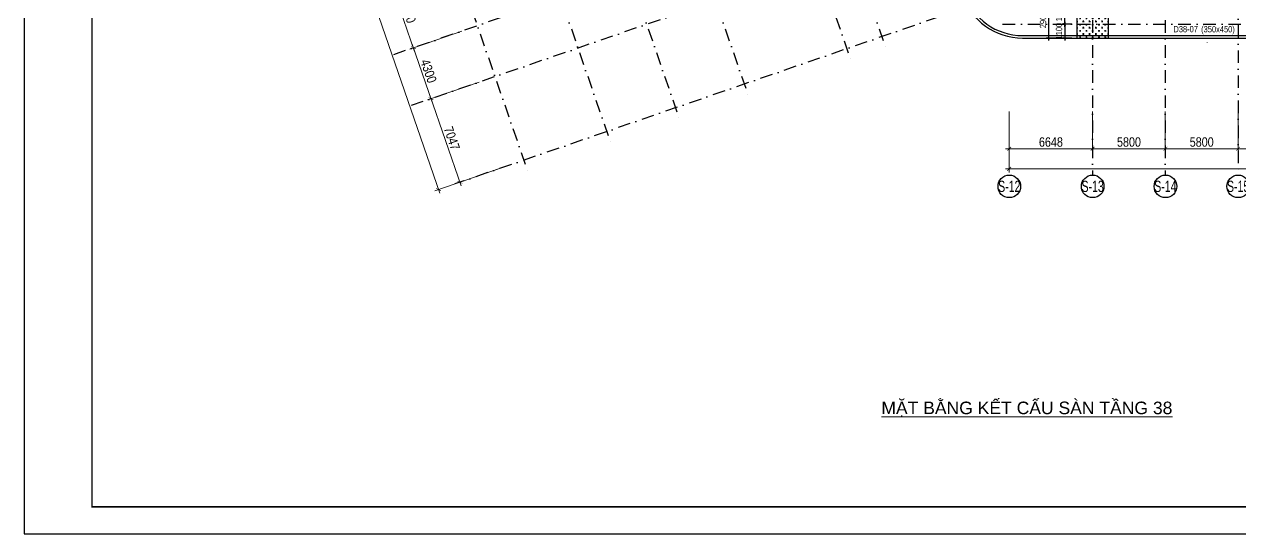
# Model space of a CAD drawing. Header units: millimetres. Extents: x -159515 to 1327256, y -225156 to 138737.
# Drawn here: x 789237 to 886155, y -72704 to -32064 of the extents above; entities that cross this region are included whole.
import ezdxf
from ezdxf.enums import TextEntityAlignment as Align

# ---------------------------------------------------------------- set-up
doc = ezdxf.new("R2010")
doc.units = ezdxf.units.MM
doc.header["$MEASUREMENT"] = 0
doc.linetypes.add('DASHDOT', pattern=[1, 0.5, -0.25, 0, -0.25])
for name, color, linetype in [('AUDIT_I_220807103235-17', 50, 'Continuous'), ('ccu11-Dim', 8, 'Continuous'), ('ccu12-Text', 31, 'Continuous'), ('KC2-DIM', 251, 'Continuous'), ('KC2-HATCH', 252, 'Continuous'), ('KT-Dim', 8, 'Continuous'), ('KT-Luoi truc South Tower', 8, 'DASHDOT'), ('Xref_ST_MBDV Cot vach 30.7.2022|Xref_ST_MBDV Cot vach 30.7.2022|Xref_ST_MBDV Cot vach 30.7.2022|Xref_ST_MBDV Cot vach 30.7.2022|A-GRID-SYM', 50, 'Continuous')]:
    doc.layers.add(name, color=color, linetype=linetype)
for name, color, linetype, lineweight in [('ccu12-Tencaukien', 9, 'Continuous', 15), ('KT-Kich thuoc', 159, 'Continuous', 18), ('KT-Net thay', 7, 'Continuous', 15), ('Xref_ST_MBDV Cot vach 30.7.2022|Xref_ST_MBDV Cot vach 30.7.2022|Xref_ST_MBDV Cot vach 30.7.2022|Xref_ST_MBDV Cot vach 30.7.2022|ccu12-Tencaukien', 9, 'Continuous', 15)]:
    doc.layers.add(name, color=color, linetype=linetype, lineweight=lineweight)
doc.styles.add('Arial', font='arial.ttf', dxfattribs={"width": 0.7})
doc.styles.add('Arial Narrow', font='ARIALN.TTF')
doc.styles.add('HBA-Text', font='GOTHIC.TTF')
doc.dimstyles.new('ccu12-200', dxfattribs={"dimscale": 200, "dimtxt": 2.5, "dimasz": 1, "dimexe": 1, "dimexo": 2, "dimgap": 1, "dimtad": 1, "dimdec": 0, "dimrnd": 5, "dimdsep": 46, "dimtxsty": 'Arial Narrow', "dimblk": 'ARCHTICK', "dimcen": -1, "dimdle": 1, "dimclrd": 256, "dimclre": 256, "dimclrt": 3, "dimadec": 0, "dimazin": 2, "dimtfac": 0.1, "dimtdec": 0, "dimtmove": 0, "dimatfit": 1, "dimldrblk": 'ARCHTICK', "dimfxl": 1, "dimtvp": 0.833333, "dimtolj": 1, "dimtzin": 12, "dimarcsym": 0})
doc.dimstyles.new('CCU_1-300', dxfattribs={"dimscale": 300, "dimtxt": 2.5, "dimasz": 1, "dimexe": 1, "dimexo": 2, "dimgap": 0.5, "dimtad": 1, "dimdec": 0, "dimdsep": 46, "dimtxsty": 'Arial Narrow', "dimblk": 'ARCHTICK', "dimcen": -1, "dimdle": 1, "dimclrd": 256, "dimclre": 256, "dimclrt": 3, "dimadec": 0, "dimazin": 2, "dimtfac": 0.1, "dimtdec": 0, "dimtix": 1, "dimtmove": 2, "dimatfit": 1, "dimfxl": 1, "dimtvp": 0.833333, "dimtolj": 1, "dimtzin": 12, "dimarcsym": 0})

# ---------------------------------------------------------------- blocks, each defined once
blk = doc.blocks.new('_ArchTick')
at = {"color": 0, "const_width": 0.15}
blk.add_lwpolyline([(-0.5, -0.5), (0.5, 0.5)], dxfattribs=at)
blk = doc.blocks.new('*D427')
at = {"layer": 'Defpoints', "color": 0, "transparency": 16777216}
for p in [(-52171, 1204), (-6323, 1204), (-6323, -3959)]:
    blk.add_point(p, dxfattribs=at)
at = {"layer": 'KT-Kich thuoc', "lineweight": -2, "transparency": 16777216}
for p, q in [((-52171, 604), (-52171, -4259)), ((-6323, 604), (-6323, -4259)), ((-52471, -3959), (-6023, -3959))]:
    blk.add_line(p, q, dxfattribs=at)
at = {"layer": 'KT-Kich thuoc', "lineweight": -2, "transparency": 16777216, "xscale": 300, "yscale": 300, "zscale": 300, "rotation": 180}
blk.add_blockref('_ArchTick', (-52171, -3959), dxfattribs=at)
at = {"layer": 'KT-Kich thuoc', "lineweight": -2, "transparency": 16777216, "xscale": 300, "yscale": 300, "zscale": 300}
blk.add_blockref('_ArchTick', (-6323, -3959), dxfattribs=at)
at = {"layer": 'KT-Kich thuoc', "color": 3, "transparency": 16777216, "insert": (-29247, -3426), "char_height": 750, "attachment_point": 5, "style": 'Arial Narrow'}
blk.add_mtext('\\A1;45848', dxfattribs=at)
blk = doc.blocks.new('*D429')
at = {"layer": 'Defpoints', "color": 0, "transparency": 16777216}
for p in [(-52171, 1204), (-45523, 1204, 0), (-45523, -2359)]:
    blk.add_point(p, dxfattribs=at)
at = {"layer": 'KT-Kich thuoc', "lineweight": -2, "transparency": 16777216}
for p, q in [((-52171, 604), (-52171, -2659)), ((-45523, 604), (-45523, -2659)), ((-52471, -2359), (-45223, -2359))]:
    blk.add_line(p, q, dxfattribs=at)
at = {"layer": 'KT-Kich thuoc', "lineweight": -2, "transparency": 16777216, "xscale": 300, "yscale": 300, "zscale": 300, "rotation": 180}
blk.add_blockref('_ArchTick', (-52171, -2359), dxfattribs=at)
at = {"layer": 'KT-Kich thuoc', "lineweight": -2, "transparency": 16777216, "xscale": 300, "yscale": 300, "zscale": 300}
blk.add_blockref('_ArchTick', (-45523, -2359), dxfattribs=at)
at = {"layer": 'KT-Kich thuoc', "color": 3, "transparency": 16777216, "insert": (-48847, -1826), "char_height": 750, "attachment_point": 5, "style": 'Arial Narrow'}
blk.add_mtext('\\A1;6648', dxfattribs=at)
blk = doc.blocks.new('*D430')
at = {"layer": 'Defpoints', "color": 0, "transparency": 16777216}
for p in [(-110864, 40661, 0), (-91942, -3636), (-97678, -5616)]:
    blk.add_point(p, dxfattribs=at)
at = {"layer": 'KT-Kich thuoc', "lineweight": -2, "transparency": 16777216}
for p, q in [((-111431, 40465), (-113642, 39702)), ((-113456, 40083), (-97581, -5900)), ((-92509, -3831), (-97962, -5714))]:
    blk.add_line(p, q, dxfattribs=at)
at = {"layer": 'KT-Kich thuoc', "lineweight": -2, "transparency": 16777216, "xscale": 300, "yscale": 300, "zscale": 300}
for p, rotation in [((-113358, 39800), 109.0471379637702), ((-97678, -5616), 289.0471379637702)]:
    blk.add_blockref('_ArchTick', p, dxfattribs=dict(at, rotation=rotation))
at = {"layer": 'KT-Kich thuoc', "color": 3, "transparency": 16777216, "insert": (-105015, 17266), "char_height": 750, "attachment_point": 5, "rotation": 289.04714, "style": 'Arial Narrow'}
blk.add_mtext('\\A1;48047', dxfattribs=at)
blk = doc.blocks.new('*D433')
at = {"layer": 'Defpoints', "color": 0, "transparency": 16777216}
for p in [(-97162, 12702, 0), (-95267, 7220, 0), (-99682, 5696)]:
    blk.add_point(p, dxfattribs=at)
at = {"layer": 'KT-Kich thuoc', "lineweight": -2, "transparency": 16777216}
for p, q in [((-97729, 12506), (-101858, 11080)), ((-101673, 11462), (-99584, 5412)), ((-95834, 7024), (-99966, 5598))]:
    blk.add_line(p, q, dxfattribs=at)
at = {"layer": 'KT-Kich thuoc', "lineweight": -2, "transparency": 16777216, "xscale": 300, "yscale": 300, "zscale": 300}
for p, rotation in [((-101575, 11178), 109.0471379637702), ((-99682, 5696), 289.0471379637702)]:
    blk.add_blockref('_ArchTick', p, dxfattribs=dict(at, rotation=rotation))
at = {"layer": 'KT-Kich thuoc', "color": 3, "transparency": 16777216, "insert": (-100125, 8611), "char_height": 750, "attachment_point": 5, "rotation": 289.04714, "style": 'Arial Narrow'}
blk.add_mtext('\\A1;5800', dxfattribs=at)
blk = doc.blocks.new('*D434')
at = {"layer": 'Defpoints', "color": 0, "transparency": 16777216}
for p in [(-95267, 7220, 0), (-93864, 3156, 0), (-98277, 1632)]:
    blk.add_point(p, dxfattribs=at)
at = {"layer": 'KT-Kich thuoc', "lineweight": -2, "transparency": 16777216}
for p, q in [((-95834, 7024), (-99963, 5599)), ((-99778, 5980), (-98179, 1348)), ((-94431, 2960), (-98560, 1534))]:
    blk.add_line(p, q, dxfattribs=at)
at = {"layer": 'KT-Kich thuoc', "lineweight": -2, "transparency": 16777216, "xscale": 300, "yscale": 300, "zscale": 300}
for p, rotation in [((-99680, 5697), 109.0471379637702), ((-98277, 1632), 289.0471379637702)]:
    blk.add_blockref('_ArchTick', p, dxfattribs=dict(at, rotation=rotation))
at = {"layer": 'KT-Kich thuoc', "color": 3, "transparency": 16777216, "insert": (-98475, 3838), "char_height": 750, "attachment_point": 5, "rotation": 289.04714, "style": 'Arial Narrow'}
blk.add_mtext('\\A1;4300', dxfattribs=at)
blk = doc.blocks.new('*D435')
at = {"layer": 'Defpoints', "color": 0, "transparency": 16777216}
for p in [(-93864, 3156, 0), (-91564, -3505, 0), (-95977, -5029)]:
    blk.add_point(p, dxfattribs=at)
at = {"layer": 'KT-Kich thuoc', "lineweight": -2, "transparency": 16777216}
for p, q in [((-94431, 2960), (-98560, 1534)), ((-98375, 1916), (-95879, -5312)), ((-92131, -3701), (-96261, -5127))]:
    blk.add_line(p, q, dxfattribs=at)
at = {"layer": 'KT-Kich thuoc', "lineweight": -2, "transparency": 16777216, "xscale": 300, "yscale": 300, "zscale": 300}
for p, rotation in [((-98277, 1632), 109.0471379637702), ((-95977, -5029), 289.0471379637702)]:
    blk.add_blockref('_ArchTick', p, dxfattribs=dict(at, rotation=rotation))
at = {"layer": 'KT-Kich thuoc', "color": 3, "transparency": 16777216, "insert": (-96623, -1524), "char_height": 750, "attachment_point": 5, "rotation": 289.04714, "style": 'Arial Narrow'}
blk.add_mtext('\\A1;7047', dxfattribs=at)
blk = doc.blocks.new('*D411')
at = {"layer": 'Defpoints', "color": 0, "transparency": 16777216}
for p in [(-45523, 1204, 0), (-39723, 1204), (-39723, -2359)]:
    blk.add_point(p, dxfattribs=at)
at = {"layer": 'KT-Kich thuoc', "lineweight": -2, "transparency": 16777216}
for p, q in [((-45523, 604), (-45523, -2659)), ((-39723, 604), (-39723, -2659)), ((-45823, -2359), (-39423, -2359))]:
    blk.add_line(p, q, dxfattribs=at)
at = {"layer": 'KT-Kich thuoc', "lineweight": -2, "transparency": 16777216, "xscale": 300, "yscale": 300, "zscale": 300, "rotation": 180}
blk.add_blockref('_ArchTick', (-45523, -2359), dxfattribs=at)
at = {"layer": 'KT-Kich thuoc', "lineweight": -2, "transparency": 16777216, "xscale": 300, "yscale": 300, "zscale": 300}
blk.add_blockref('_ArchTick', (-39723, -2359), dxfattribs=at)
at = {"layer": 'KT-Kich thuoc', "color": 3, "transparency": 16777216, "insert": (-42623, -1826), "char_height": 750, "attachment_point": 5, "style": 'Arial Narrow'}
blk.add_mtext('\\A1;5800', dxfattribs=at)
blk = doc.blocks.new('*D412')
at = {"layer": 'Defpoints', "color": 0, "transparency": 16777216}
for p in [(-39723, 1204), (-33923, 1204), (-33923, -2359)]:
    blk.add_point(p, dxfattribs=at)
at = {"layer": 'KT-Kich thuoc', "lineweight": -2, "transparency": 16777216}
for p, q in [((-39723, 604), (-39723, -2659)), ((-33923, 604), (-33923, -2659)), ((-40023, -2359), (-33623, -2359))]:
    blk.add_line(p, q, dxfattribs=at)
at = {"layer": 'KT-Kich thuoc', "lineweight": -2, "transparency": 16777216, "xscale": 300, "yscale": 300, "zscale": 300, "rotation": 180}
blk.add_blockref('_ArchTick', (-39723, -2359), dxfattribs=at)
at = {"layer": 'KT-Kich thuoc', "lineweight": -2, "transparency": 16777216, "xscale": 300, "yscale": 300, "zscale": 300}
blk.add_blockref('_ArchTick', (-33923, -2359), dxfattribs=at)
at = {"layer": 'KT-Kich thuoc', "color": 3, "transparency": 16777216, "insert": (-36823, -1826), "char_height": 750, "attachment_point": 5, "style": 'Arial Narrow'}
blk.add_mtext('\\A1;5800', dxfattribs=at)
blk = doc.blocks.new('*D413')
at = {"layer": 'Defpoints', "color": 0, "transparency": 16777216}
for p in [(-33923, 1204), (-25223, 1204), (-25223, -2359)]:
    blk.add_point(p, dxfattribs=at)
at = {"layer": 'KT-Kich thuoc', "lineweight": -2, "transparency": 16777216}
for p, q in [((-33923, 604), (-33923, -2659)), ((-25223, 604), (-25223, -2659)), ((-34223, -2359), (-24923, -2359))]:
    blk.add_line(p, q, dxfattribs=at)
at = {"layer": 'KT-Kich thuoc', "lineweight": -2, "transparency": 16777216, "xscale": 300, "yscale": 300, "zscale": 300, "rotation": 180}
blk.add_blockref('_ArchTick', (-33923, -2359), dxfattribs=at)
at = {"layer": 'KT-Kich thuoc', "lineweight": -2, "transparency": 16777216, "xscale": 300, "yscale": 300, "zscale": 300}
blk.add_blockref('_ArchTick', (-25223, -2359), dxfattribs=at)
at = {"layer": 'KT-Kich thuoc', "color": 3, "transparency": 16777216, "insert": (-29573, -1826), "char_height": 750, "attachment_point": 5, "style": 'Arial Narrow'}
blk.add_mtext('\\A1;8700', dxfattribs=at)
blk = doc.blocks.new('GRID-SYM-flat-73')
at = {"layer": 'Xref_ST_MBDV Cot vach 30.7.2022|Xref_ST_MBDV Cot vach 30.7.2022|Xref_ST_MBDV Cot vach 30.7.2022|Xref_ST_MBDV Cot vach 30.7.2022|A-GRID-SYM'}
blk.add_circle((0, 0, 0), 900, dxfattribs=at)
at = {"layer": 'Xref_ST_MBDV Cot vach 30.7.2022|Xref_ST_MBDV Cot vach 30.7.2022|Xref_ST_MBDV Cot vach 30.7.2022|Xref_ST_MBDV Cot vach 30.7.2022|A-GRID-SYM', "style": 'HBA-Text'}
blk.add_attdef('GRID', text='', height=900, rotation=359.63025, dxfattribs=at).set_placement((0, 0, 0), align=Align.MIDDLE_CENTER)
blk = doc.blocks.new('*U192')
at = {"layer": 'ccu12-Tencaukien', "color": 8, "ltscale": 10000}
blk.add_line((361, -155), (354, -155), dxfattribs=at)
at = {"layer": 'ccu12-Text', "color": 2, "style": 'Arial Narrow', "width": 0.8}
blk.add_attdef('SH', text='', height=300, dxfattribs=at).set_placement((276, 6), align=Align.BOTTOM_RIGHT)
at = {"layer": 'ccu12-Text', "color": 31, "style": 'Arial Narrow', "width": 0.8}
for tag, p in [('(', (508, -75)), ('KT', (633, -75)), (')', (963, -75))]:
    blk.add_attdef(tag, text='', height=250, dxfattribs=at).set_placement(p, align=Align.BOTTOM_LEFT)
blk = doc.blocks.new('Khung ten_A1', base_point=(-3406704, 253379))
at = {"layer": 'Defpoints', "color": 1}
blk.add_lwpolyline([(84100, 0), (84100, 59471), (0, 59471), (0, 0)], close=True, dxfattribs=at)
at = {"layer": 'KT-Net thay', "const_width": 60}
blk.add_lwpolyline([(2700, 1071), (83100, 1071), (83100, 58471), (2700, 58471)], close=True, dxfattribs=at)
blk = doc.blocks.new('mbkc-t38')
at = {"layer": 'KC2-HATCH'}
h = blk.add_hatch(dxfattribs=at)
h.set_pattern_fill('CROSS', color=256, scale=1000)
h.set_pattern_definition([(0, (-876875.3, 22163.94), (250, 250), [125, -375]), (90, (-876812.8, 22101.44), (-250, 250), [125, -375])])
h.paths.add_polyline_path([(-3700, -8100), (-1200, -8100), (-1200, -11000), (-3700, -11000)])
blk.add_line((-3700, -8100, 0), (-3700, -11000, 0))
at = {"elevation": 0}
for points in [[(-26286, 27544), (-26287, 27544), (-28875, 34908, 0.338337), (-32749, 36444), (-62185, 26289, 0.459457), (-64225, 21139), (-55456, 6813, 0.279689), (-50490, 5781), (-27772, 13619, 0.204279), (-27706, 13740), (-27482, 14770, -0.275412), (-26755, 15571), (-22342, 17089, -0.414195), (-21181, 16524), (-12852, -7567, 0.319754), (-8032, -11000), (37106, -11000, 0.36531), (42072, -6689, 0.102434), (42063, -5068), (39621, 6403, 0.132611), (38155, 9202, 0.066499), (37024, 10116, 0.137615), (34943, 10700), (9300, 10700)], [(-53502, 5908, 0.161195), (-50556, 5970), (-27901, 13786), (-27678, 14811, -0.274307), (-26816, 15761), (-22407, 17278, -0.414153), (-20992, 16589), (-12663, -7501, 0.319754), (-8032, -10800), (37104, -10800, 0.151467), (39864, -9900, 0.151467)]]:
    blk.add_lwpolyline(points, format="xyb", dxfattribs=at)
at = {"extrusion": (1, 0, 0), "elevation": -1200}
blk.add_lwpolyline([(-8100, 0), (-11000, 0)], dxfattribs=at)
blk = doc.blocks.new('*D569')
at = {"layer": 'Defpoints', "color": 0, "transparency": 16777216}
for p in [(873175, -32064, 0), (872204, -33164), (873175, -33164)]:
    blk.add_point(p, dxfattribs=at)
at = {"layer": 'KC2-DIM', "lineweight": -2, "transparency": 16777216}
for p, q in [((872204, -31864), (872204, -33364)), ((872775, -32064), (872004, -32064)), ((872775, -33164), (872004, -33164))]:
    blk.add_line(p, q, dxfattribs=at)
at = {"layer": 'KC2-DIM', "lineweight": -2, "transparency": 16777216, "xscale": 200, "yscale": 200, "zscale": 200}
for p, rotation in [((872204, -32064), 90), ((872204, -33164), 270)]:
    blk.add_blockref('_ArchTick', p, dxfattribs=dict(at, rotation=rotation))
at = {"layer": 'KC2-DIM', "color": 3, "transparency": 16777216, "insert": (871749, -32614), "char_height": 500, "attachment_point": 5, "rotation": 90, "style": 'Arial Narrow'}
blk.add_mtext('\\A1;1100', dxfattribs=at)
blk = doc.blocks.new('*D570')
at = {"layer": 'Defpoints', "color": 0, "transparency": 16777216}
for p in [(872204, -30264), (873175, -30264, 0), (872775, -32064)]:
    blk.add_point(p, dxfattribs=at)
at = {"layer": 'KC2-DIM', "lineweight": -2, "transparency": 16777216}
for p, q in [((872775, -30264), (872004, -30264)), ((872204, -32264), (872204, -30064)), ((872375, -32064), (872004, -32064))]:
    blk.add_line(p, q, dxfattribs=at)
at = {"layer": 'KC2-DIM', "lineweight": -2, "transparency": 16777216, "xscale": 200, "yscale": 200, "zscale": 200}
for p, rotation in [((872204, -30264), 90), ((872204, -32064), 270)]:
    blk.add_blockref('_ArchTick', p, dxfattribs=dict(at, rotation=rotation))
at = {"layer": 'KC2-DIM', "color": 3, "transparency": 16777216, "insert": (871749, -31164), "char_height": 500, "attachment_point": 5, "rotation": 90, "style": 'Arial Narrow'}
blk.add_mtext('\\A1;1800', dxfattribs=at)
blk = doc.blocks.new('*D571')
at = {"layer": 'Defpoints', "color": 0, "transparency": 16777216}
for p in [(870929, -30264), (872731, -30264), (872731, -33164)]:
    blk.add_point(p, dxfattribs=at)
at = {"layer": 'KC2-DIM', "lineweight": -2, "transparency": 16777216}
for p, q in [((872331, -30264), (870729, -30264)), ((870929, -33364), (870929, -30064)), ((872331, -33164), (870729, -33164))]:
    blk.add_line(p, q, dxfattribs=at)
at = {"layer": 'KC2-DIM', "lineweight": -2, "transparency": 16777216, "xscale": 200, "yscale": 200, "zscale": 200}
for p, rotation in [((870929, -30264), 90), ((870929, -33164), 270)]:
    blk.add_blockref('_ArchTick', p, dxfattribs=dict(at, rotation=rotation))
at = {"layer": 'KC2-DIM', "color": 3, "transparency": 16777216, "insert": (870474, -31714), "char_height": 500, "attachment_point": 5, "rotation": 90, "style": 'Arial Narrow'}
blk.add_mtext('\\A1;2900', dxfattribs=at)
blk = doc.blocks.new('Asix South Tower')
at = {"layer": 'KT-Luoi truc South Tower', "ltscale": 2000}
for p, q in [((-80172.4, 58256.6), (-62007.1, 5641.4)), ((-82960.9, 57293.9), (-64795.6, 4678.7)), ((-91137.3, 54471), (-72972, 1855.8)), ((-96619.8, 52578.2), (-78454.5, -37)), ((-102102.2, 50685.3), (-83937, -1929.8)), ((-108719, 48400.9), (-90553.7, -4214.3)), ((-33923, 33491.9), (-33923, -4459.1)), ((-45523, 29903.8), (-45523, -4459.1)), ((-39723, 29903.8), (-39723, -4459.1)), ((-47391.3, 23749.2), (-101381.4, 5109.2)), ((-45988, 19684.6), (-99978.1, 1044.6)), ((-52170.8, 10095.3), (-96381.5, -5168.4)), ((-52698.1, 7570.4), (10118.8, 7570.4))]:
    blk.add_line(p, q, dxfattribs=at)
at = {"layer": 'KT-Dim'}
ref = blk.add_blockref('GRID-SYM-flat-73', (-52165.7, -5359.1, 0), dxfattribs=dict(at, rotation=0.325197994598278))
ref.add_attrib('GRID', 'S-12', dxfattribs={"layer": 'AUDIT_I_220807103235-17', "height": 900, "style": 'HBA-Text', "width": 0.7}).set_placement((-52165.7, -5359.1, 0), align=Align.MIDDLE_CENTER)
ref = blk.add_blockref('GRID-SYM-flat-73', (-45517.9, -5359.1, 0), dxfattribs=dict(at, rotation=0.325197994598278))
ref.add_attrib('GRID', 'S-13', dxfattribs={"layer": 'AUDIT_I_220807103235-17', "height": 900, "style": 'HBA-Text', "width": 0.7}).set_placement((-45517.9, -5359.1, 0), align=Align.MIDDLE_CENTER)
ref = blk.add_blockref('GRID-SYM-flat-73', (-39717.9, -5359.1, 0), dxfattribs=dict(at, rotation=0.325197994598278))
ref.add_attrib('GRID', 'S-14', dxfattribs={"layer": 'AUDIT_I_220807103235-17', "height": 900, "style": 'HBA-Text', "width": 0.7}).set_placement((-39717.9, -5359.1, 0), align=Align.MIDDLE_CENTER)
ref = blk.add_blockref('GRID-SYM-flat-73', (-33917.9, -5359.1, 0), dxfattribs=dict(at, rotation=0.325197994598278))
ref.add_attrib('GRID', 'S-15', dxfattribs={"layer": 'AUDIT_I_220807103235-17', "height": 900, "style": 'HBA-Text', "width": 0.7}).set_placement((-33917.9, -5359.1, 0), align=Align.MIDDLE_CENTER)
at = {"layer": 'KT-Kich thuoc'}
for base, p1, p2, picture, middle in [((-97678.5, -5616.2), (-110863.9, 40661.1, 0), (-91942.1, -3635.7), '*D430', (-105014.6, 17265.8)), ((-99682, 5695.9), (-97161.7, 12702, 0), (-95266.9, 7220.2, 0), '*D433', (-100124.6, 8611.1)), ((-98276.6, 1632.1), (-95266.9, 7220.2, 0), (-93863.6, 3155.6, 0), '*D434', (-98474.5, 3838.3)), ((-95977.0017, -5028.7291), (-93863.5908, 3155.6426, 0.0001), (-91563.9698, -3505.1381, 0.0001), '*D435', (-96623.0606, -1524.4195))]:
    dim = blk.add_linear_dim(base=base, p1=p1, p2=p2, angle=109.047138, dimstyle='CCU_1-300', dxfattribs=at)
    dim.commit()
    dim.dimension.update_dxf_attribs({"geometry": picture, "text_midpoint": middle})
for base, p1, p2, picture, middle in [((-6323, -3959.1), (-52170.8, 1204.1), (-6323, 1204.1), '*D427', (-29246.9, -3426.2)), ((-45523, -2359.1), (-52170.8, 1204.1), (-45523, 1204.1, 0), '*D429', (-48846.9, -1826.2)), ((-39723, -2359.1), (-45523, 1204.1, 0), (-39723, 1204.1), '*D411', (-42623, -1826.2)), ((-33923, -2359.1), (-39723, 1204.1), (-33923, 1204.1), '*D412', (-36823, -1826.2)), ((-25223, -2359.1), (-33923, 1204.1), (-25223, 1204.1), '*D413', (-29573, -1826.2))]:
    dim = blk.add_linear_dim(base=base, p1=p1, p2=p2, dimstyle='CCU_1-300', dxfattribs=at)
    dim.commit()
    dim.dimension.update_dxf_attribs({"geometry": picture, "text_midpoint": middle})

msp = doc.modelspace()

# ---------------------------------------------------------------- block references
msp.add_blockref('mbkc-t38', (876875.3, -22163.9, 0))
at = {"layer": 'ccu11-Dim', "xscale": 2.000000000621877, "yscale": 2.000000000621877, "zscale": 2.000000000621877}
msp.add_blockref('Khung ten_A1', (-6024171.3, 434054.5), dxfattribs=at)
at = {"layer": 'ccu12-Tencaukien', "extrusion": (4.38813e-07, -9.79924e-07, 1)}
ref = msp.add_blockref('*U192', (883055.6, -33013.5, 0.4), dxfattribs=dict(at, xscale=1.815893337873055, yscale=1.815893337873055, zscale=1.815893337873055, rotation=339.536933714468))
ref.add_attrib('KT', '(350x450)', dxfattribs={"color": 31, "extrusion": (4.38813e-07, -9.79924e-07, 1), "height": 500, "style": 'Arial Narrow'}).set_placement((883081.4, -32857.1, 0.4), align=Align.BOTTOM_LEFT)
ref.add_attrib('SH', 'D38-07', dxfattribs={"color": 2, "extrusion": (4.38813e-07, -9.79924e-07, 1), "height": 500, "style": 'Arial Narrow'}).set_placement((882826.5, -32848.2, 0.4), align=Align.BOTTOM_RIGHT)
at = {"layer": 'KT-Kich thuoc'}
msp.add_blockref('Asix South Tower', (919947.9, -39634.4), dxfattribs=at)

# ---------------------------------------------------------------- texts
at = {"layer": 'Xref_ST_MBDV Cot vach 30.7.2022|Xref_ST_MBDV Cot vach 30.7.2022|Xref_ST_MBDV Cot vach 30.7.2022|Xref_ST_MBDV Cot vach 30.7.2022|ccu12-Tencaukien', "color": 31, "style": 'Arial'}
msp.add_text('%%UMẶT BẰNG KẾT CẤU SÀN TẦNG 38', height=1000, dxfattribs=at).set_placement((869184.4, -63167.5, 0.1), align=Align.CENTER)

# ---------------------------------------------------------------- dimensions: what is measured, and where the dimension line sits
at = {"layer": 'KC2-DIM'}
for base, p1, p2, picture, middle in [((870929, -30263.8), (872730.6, -33164.1), (872730.6, -30263.8), '*D571', (870473.7, -31713.9)), ((872204.5, -30263.8), (872775.2, -32063.9), (873175.2, -30263.8, 0), '*D570', (871749.2, -31163.8))]:
    dim = msp.add_linear_dim(base=base, p1=p1, p2=p2, angle=90, dimstyle='ccu12-200', dxfattribs=at)
    dim.commit()
    dim.dimension.update_dxf_attribs({"geometry": picture, "text_midpoint": middle})
dim = msp.add_linear_dim(base=(872204.5, -33164.1), p1=(873175.2, -32063.9, 0), p2=(873175.2, -33164.1), angle=90, dimstyle='ccu12-200', dxfattribs=at)
dim.commit()
dim.dimension.update_dxf_attribs({"geometry": '*D569', "text_midpoint": (872204.5, -32614), "dimtype": 160})

doc.saveas('drawing.dxf')
